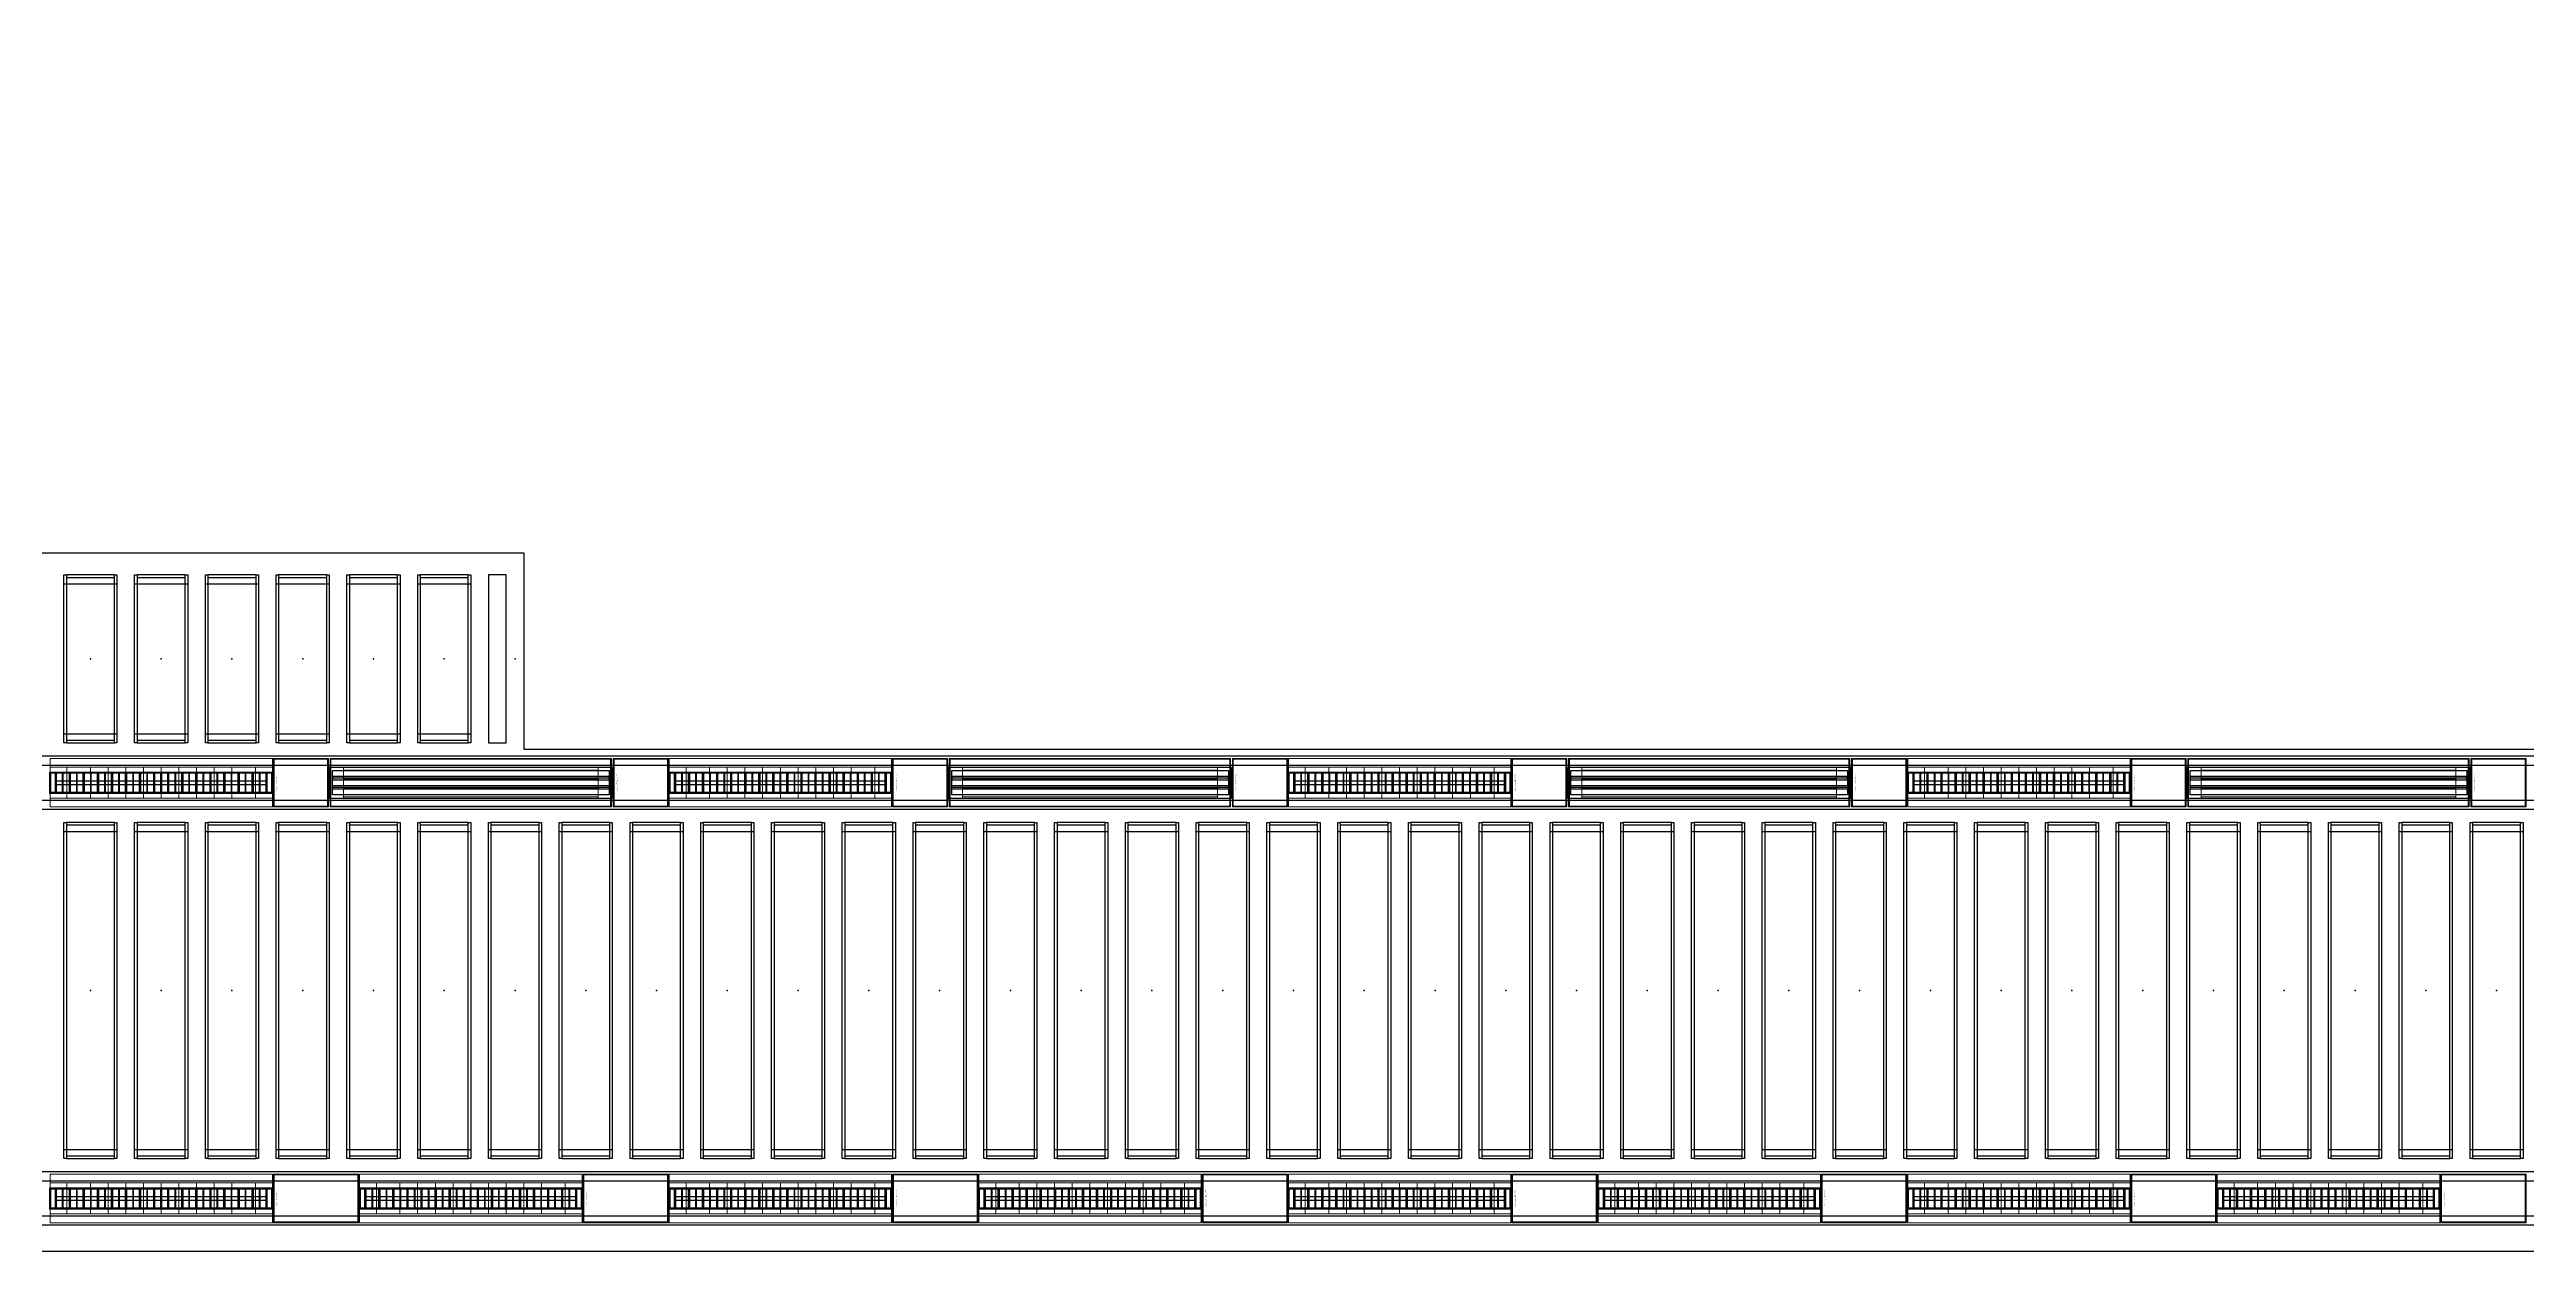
# Model space of a CAD drawing. Header units: millimetres. Extents: x 813027 to 1148939, y -931049 to -10.
# Drawn here: x 987509 to 1001509, y -914295 to -907500 of the extents above; entities that cross this region are included whole.
import ezdxf
from ezdxf.enums import TextEntityAlignment as Align

# ---------------------------------------------------------------- set-up
doc = ezdxf.new("R2010")
doc.units = ezdxf.units.MM
doc.linetypes.add('DPA_Hidden 50', pattern=[3, 2, -1])
for name, color, linetype in [('000 - WIPEOUT', 250, 'Continuous'), ('001 - ASCESSORIES', 1, 'Continuous'), ('A04_TUBE SERIES', 2, 'Continuous'), ('A11_ALU.SOLID SHEET', 7, 'Continuous')]:
    doc.layers.add(name, color=color, linetype=linetype)
doc.layers.add('A-GLAZ-CURT', color=2, linetype='Continuous', lineweight=9)

# ---------------------------------------------------------------- blocks, each defined once
blk = doc.blocks.new('*U485')
at = {"color": 1}
blk.add_wipeout([(628, -60), (-629, -60), (-629, 60), (628, 60)], dxfattribs=at).dxf.layer = '000 - WIPEOUT'
at = {"layer": '001 - ASCESSORIES', "color": 0}
blk.add_lwpolyline([(628, -60), (-629, -60), (-629, 60), (628, 60)], close=True, dxfattribs=at)
at = {"layer": '001 - ASCESSORIES'}
for points in [[(623, -55), (-624, -55), (-624, 55), (623, 55)], [(-593, -55), (-598, -55), (-598, 55), (-593, 55)], [(-559, -55), (-554, -55), (-554, 55), (-559, 55)], [(-514, -55), (-519, -55), (-519, 55), (-514, 55)], [(-479, -55), (-474, -55), (-474, 55), (-479, 55)], [(-435, -55), (-440, -55), (-440, 55), (-435, 55)], [(-400, -55), (-395, -55), (-395, 55), (-400, 55)], [(-355, -55), (-360, -55), (-360, 55), (-355, 55)], [(-320, -55), (-315, -55), (-315, 55), (-320, 55)], [(-276, -55), (-281, -55), (-281, 55), (-276, 55)], [(-241, -55), (-236, -55), (-236, 55), (-241, 55)], [(-196, -55), (-201, -55), (-201, 55), (-196, 55)], [(-161, -55), (-156, -55), (-156, 55), (-161, 55)], [(-117, -55), (-122, -55), (-122, 55), (-117, 55)], [(-82, -55), (-77, -55), (-77, 55), (-82, 55)], [(-37, -55), (-42, -55), (-42, 55), (-37, 55)], [(-3, -55), (3, -55), (3, 55), (-3, 55)], [(42, -55), (37, -55), (37, 55), (42, 55)], [(77, -55), (82, -55), (82, 55), (77, 55)], [(122, -55), (117, -55), (117, 55), (122, 55)], [(156, -55), (161, -55), (161, 55), (156, 55)], [(201, -55), (196, -55), (196, 55), (201, 55)], [(236, -55), (241, -55), (241, 55), (236, 55)], [(281, -55), (276, -55), (276, 55), (281, 55)], [(315, -55), (320, -55), (320, 55), (315, 55)], [(360, -55), (355, -55), (355, 55), (360, 55)], [(395, -55), (400, -55), (400, 55), (395, 55)], [(440, -55), (435, -55), (435, 55), (440, 55)], [(474, -55), (479, -55), (479, 55), (474, 55)], [(519, -55), (514, -55), (514, 55), (519, 55)], [(554, -55), (559, -55), (559, 55), (554, 55)], [(598, -55), (593, -55), (593, 55), (598, 55)]]:
    blk.add_lwpolyline(points, close=True, dxfattribs=at)
for points in [[(-593, 10), (-559, 10)], [(-554, 10), (-519, 10)], [(-514, 10), (-479, 10)], [(-474, 10), (-440, 10)], [(-435, 10), (-400, 10)], [(-395, 10), (-360, 10)], [(-355, 10), (-320, 10)], [(-315, 10), (-281, 10)], [(-276, 10), (-241, 10)], [(-236, 10), (-201, 10)], [(-196, 10), (-161, 10)], [(-156, 10), (-122, 10)], [(-117, 10), (-82, 10)], [(-77, 10), (-42, 10)], [(-37, 10), (-3, 10)], [(3, 10), (37, 10)], [(42, 10), (77, 10)], [(82, 10), (117, 10)], [(122, 10), (156, 10)], [(161, 10), (196, 10)], [(201, 10), (236, 10)], [(241, 10), (276, 10)], [(281, 10), (315, 10)], [(320, 10), (355, 10)], [(360, 10), (395, 10)], [(400, 10), (435, 10)], [(440, 10), (474, 10)], [(479, 10), (514, 10)], [(519, 10), (554, 10)], [(559, 10), (593, 10)], [(-593, -10), (-559, -10)], [(-554, -10), (-519, -10)], [(-514, -10), (-479, -10)], [(-474, -10), (-440, -10)], [(-435, -10), (-400, -10)], [(-395, -10), (-360, -10)], [(-355, -10), (-320, -10)], [(-315, -10), (-281, -10)], [(-276, -10), (-241, -10)], [(-236, -10), (-201, -10)], [(-196, -10), (-161, -10)], [(-156, -10), (-122, -10)], [(-117, -10), (-82, -10)], [(-77, -10), (-42, -10)], [(-37, -10), (-3, -10)], [(3, -10), (37, -10)], [(42, -10), (77, -10)], [(82, -10), (117, -10)], [(122, -10), (156, -10)], [(161, -10), (196, -10)], [(201, -10), (236, -10)], [(241, -10), (276, -10)], [(281, -10), (315, -10)], [(320, -10), (355, -10)], [(360, -10), (395, -10)], [(400, -10), (435, -10)], [(440, -10), (474, -10)], [(479, -10), (514, -10)], [(519, -10), (554, -10)], [(559, -10), (593, -10)]]:
    blk.add_lwpolyline(points, dxfattribs=at)
blk = doc.blocks.new('*U484')
at = {"layer": '001 - ASCESSORIES', "color": 0, "linetype": 'ByBlock'}
blk.add_lwpolyline([(800, 87), (-800, 87), (-800, -87), (800, -87)], close=True, dxfattribs=at)
at = {"layer": '001 - ASCESSORIES', "linetype": 'ByBlock'}
for points in [[(-782, 69), (782, 69), (782, -69), (-782, -69)], [(782, 36), (-782, 36), (-782, 16), (782, 16)], [(-782, -16), (782, -16), (782, -36), (-782, -36)]]:
    blk.add_lwpolyline(points, close=True, dxfattribs=at)
for points in [[(782, 26), (-782, 26)], [(-782, -26), (782, -26)]]:
    blk.add_lwpolyline(points, dxfattribs=at)
blk = doc.blocks.new('*U488')
at = {"layer": 'A11_ALU.SOLID SHEET', "color": 0}
blk.add_lwpolyline([(311.5, -98.8), (311.5, 98.8), (0, 98.8), (0, -98.8)], close=True, dxfattribs=at)
at = {"layer": 'Defpoints', "color": 250}
blk.add_point((0, 0), dxfattribs=at)
blk.add_text('AL.SHEET-HAT-TYPE-R', height=6, rotation=270, dxfattribs=at).set_placement((15, 0), align=Align.BOTTOM_CENTER)
blk = doc.blocks.new('*U493')
at = {"layer": 'A11_ALU.SOLID SHEET', "color": 0}
blk.add_lwpolyline([(483, -98.8), (483, 98.8), (0, 98.8), (0, -98.8)], close=True, dxfattribs=at)
at = {"layer": 'Defpoints', "color": 250}
blk.add_point((0, 0), dxfattribs=at)
blk.add_text('AL.SHEET-HAT-TYPE-R', height=6, rotation=270, dxfattribs=at).set_placement((15, 0), align=Align.BOTTOM_CENTER)
blk = doc.blocks.new('*U495')
blk.add_wipeout([(-25, 0), (25, 0), (25, 134900), (-25, 134900)]).dxf.layer = '000 - WIPEOUT'
at = {"layer": 'A04_TUBE SERIES', "color": 0}
blk.add_lwpolyline([(-25, 0), (25, 0), (25, 134900), (-25, 134900)], close=True, dxfattribs=at)
blk.add_attdef('EXTR.OVL-LENGTH_', (-25, -59), '', height=5)
blk = doc.blocks.new('*U492')
blk.add_wipeout([(-25, 0), (25, 0), (25, 134900), (-25, 134900)]).dxf.layer = '000 - WIPEOUT'
at = {"layer": 'A04_TUBE SERIES', "color": 0}
blk.add_lwpolyline([(-25, 0), (25, 0), (25, 134900), (-25, 134900)], close=True, dxfattribs=at)
blk.add_attdef('EXTR.OVL-LENGTH_', (-25, -59), '', height=5)
blk = doc.blocks.new('*U515')
for p, q in [((-900.3, -27750), (-900.3, -27450)), ((900, -27450), (900, -27750)), ((-900.3, -28150), (-900.3, -27850)), ((900, -27850), (900, -28150)), ((-900.3, -28550), (-900.3, -28250)), ((900, -28250), (900, -28550)), ((-900.3, -28950), (-900.3, -28650)), ((900, -28650), (900, -28950)), ((-900.3, -29350), (-900.3, -29050)), ((900, -29050), (900, -29350)), ((-900.3, -29750), (-900.3, -29450)), ((900, -29450), (900, -29750)), ((-900.3, -30150), (-900.3, -29850)), ((900, -29850), (900, -30150)), ((-900.3, -30550), (-900.3, -30250)), ((900, -30250), (900, -30550)), ((-900.3, -30950), (-900.3, -30650)), ((900, -30650), (900, -30950)), ((-900.3, -31350), (-900.3, -31050)), ((900, -31050), (900, -31350)), ((-900.3, -31750), (-900.3, -31450)), ((900, -31450), (900, -31750)), ((-900.3, -32150), (-900.3, -31850)), ((900, -31850), (900, -32150)), ((-900.3, -32550), (-900.3, -32250)), ((900, -32250), (900, -32550)), ((-900.3, -32950), (-900.3, -32650)), ((900, -32650), (900, -32950)), ((-900.3, -33350), (-900.3, -33050)), ((900, -33050), (900, -33350)), ((-900.3, -33750), (-900.3, -33450)), ((900, -33450), (900, -33750)), ((-900.3, -34150), (-900.3, -33850)), ((900, -33850), (900, -34150)), ((-900.3, -34550), (-900.3, -34250)), ((900, -34250), (900, -34550)), ((-900.3, -34950), (-900.3, -34650)), ((900, -34650), (900, -34950)), ((-900.3, -35350), (-900.3, -35050)), ((900, -35050), (900, -35350)), ((-900.3, -35750), (-900.3, -35450)), ((900, -35450), (900, -35750)), ((-900.3, -36150), (-900.3, -35850)), ((900, -35850), (900, -36150)), ((-900.3, -36550), (-900.3, -36250)), ((900, -36250), (900, -36550)), ((-900.3, -36950), (-900.3, -36650)), ((900, -36650), (900, -36950)), ((-900.3, -37350), (-900.3, -37050)), ((900, -37050), (900, -37350)), ((-900.3, -37750), (-900.3, -37450)), ((900, -37450), (900, -37750)), ((-900.3, -38150), (-900.3, -37850)), ((900, -37850), (900, -38150)), ((-900.3, -38550), (-900.3, -38250)), ((900, -38250), (900, -38550)), ((-900.3, -38950), (-900.3, -38650)), ((900, -38650), (900, -38950)), ((-900.3, -39350), (-900.3, -39050)), ((900, -39050), (900, -39350)), ((-900.3, -39750), (-900.3, -39450)), ((900, -39450), (900, -39750)), ((-900.3, -40150), (-900.3, -39850)), ((900, -39850), (900, -40150)), ((-900.3, -40550), (-900.3, -40250)), ((900, -40250), (900, -40550)), ((-900.3, -40950), (-900.3, -40650)), ((900, -40650), (900, -40950)), ((-900.3, -41350), (-900.3, -41050)), ((900, -41050), (900, -41350))]:
    blk.add_line(p, q)
for p in [(0, -27600), (0, -28000), (0, -28400), (0, -28800), (0, -29200), (0, -29600), (0, -30000), (0, -30400), (0, -30800), (0, -31200), (0, -31600), (0, -32000), (0, -32400), (0, -32800), (0, -33200), (0, -33600), (0, -34000), (0, -34400), (0, -34800), (0, -35200), (0, -35600), (0, -36000), (0, -36400), (0, -36800), (0, -37200), (0, -37600), (0, -38000), (0, -38400), (0, -38800), (0, -39200), (0, -39600), (0, -40000), (0, -40400), (0, -40800), (0, -41200)]:
    blk.add_point(p)
at = {"layer": 'A11_ALU.SOLID SHEET', "color": 0}
for points in [[(-950, -27450), (950, -27450), (950, -27464), (-950, -27464)], [(-950, -27736), (-936, -27736), (-936, -27464), (-950, -27464)], [(950, -27464), (936, -27464), (936, -27736), (950, -27736)], [(-950, -27736), (950, -27736), (950, -27750), (-950, -27750)], [(-950, -27850), (950, -27850), (950, -27864), (-950, -27864)], [(-950, -28136), (-936, -28136), (-936, -27864), (-950, -27864)], [(950, -27864), (936, -27864), (936, -28136), (950, -28136)], [(-950, -28136), (950, -28136), (950, -28150), (-950, -28150)], [(-950, -28250), (950, -28250), (950, -28264), (-950, -28264)], [(-950, -28536), (-936, -28536), (-936, -28264), (-950, -28264)], [(950, -28264), (936, -28264), (936, -28536), (950, -28536)], [(-950, -28536), (950, -28536), (950, -28550), (-950, -28550)], [(-950, -28650), (950, -28650), (950, -28664), (-950, -28664)], [(-950, -28936), (-936, -28936), (-936, -28664), (-950, -28664)], [(950, -28664), (936, -28664), (936, -28936), (950, -28936)], [(-950, -28936), (950, -28936), (950, -28950), (-950, -28950)], [(-950, -29050), (950, -29050), (950, -29064), (-950, -29064)], [(-950, -29336), (-936, -29336), (-936, -29064), (-950, -29064)], [(950, -29064), (936, -29064), (936, -29336), (950, -29336)], [(-950, -29336), (950, -29336), (950, -29350), (-950, -29350)], [(-950, -29450), (950, -29450), (950, -29464), (-950, -29464)], [(-950, -29736), (-936, -29736), (-936, -29464), (-950, -29464)], [(950, -29464), (936, -29464), (936, -29736), (950, -29736)], [(-950, -29736), (950, -29736), (950, -29750), (-950, -29750)], [(-950, -29850), (950, -29850), (950, -29864), (-950, -29864)], [(-950, -30136), (-936, -30136), (-936, -29864), (-950, -29864)], [(950, -29864), (936, -29864), (936, -30136), (950, -30136)], [(-950, -30136), (950, -30136), (950, -30150), (-950, -30150)], [(-950, -30250), (950, -30250), (950, -30264), (-950, -30264)], [(-950, -30536), (-936, -30536), (-936, -30264), (-950, -30264)], [(950, -30264), (936, -30264), (936, -30536), (950, -30536)], [(-950, -30536), (950, -30536), (950, -30550), (-950, -30550)], [(-950, -30650), (950, -30650), (950, -30664), (-950, -30664)], [(-950, -30936), (-936, -30936), (-936, -30664), (-950, -30664)], [(950, -30664), (936, -30664), (936, -30936), (950, -30936)], [(-950, -30936), (950, -30936), (950, -30950), (-950, -30950)], [(-950, -31050), (950, -31050), (950, -31064), (-950, -31064)], [(-950, -31336), (-936, -31336), (-936, -31064), (-950, -31064)], [(950, -31064), (936, -31064), (936, -31336), (950, -31336)], [(-950, -31336), (950, -31336), (950, -31350), (-950, -31350)], [(-950, -31450), (950, -31450), (950, -31464), (-950, -31464)], [(-950, -31736), (-936, -31736), (-936, -31464), (-950, -31464)], [(950, -31464), (936, -31464), (936, -31736), (950, -31736)], [(-950, -31736), (950, -31736), (950, -31750), (-950, -31750)], [(-950, -31850), (950, -31850), (950, -31864), (-950, -31864)], [(-950, -32136), (-936, -32136), (-936, -31864), (-950, -31864)], [(950, -31864), (936, -31864), (936, -32136), (950, -32136)], [(-950, -32136), (950, -32136), (950, -32150), (-950, -32150)], [(-950, -32250), (950, -32250), (950, -32264), (-950, -32264)], [(-950, -32536), (-936, -32536), (-936, -32264), (-950, -32264)], [(950, -32264), (936, -32264), (936, -32536), (950, -32536)], [(-950, -32536), (950, -32536), (950, -32550), (-950, -32550)], [(-950, -32650), (950, -32650), (950, -32664), (-950, -32664)], [(-950, -32936), (-936, -32936), (-936, -32664), (-950, -32664)], [(950, -32664), (936, -32664), (936, -32936), (950, -32936)], [(-950, -32936), (950, -32936), (950, -32950), (-950, -32950)], [(-950, -33050), (950, -33050), (950, -33064), (-950, -33064)], [(-950, -33336), (-936, -33336), (-936, -33064), (-950, -33064)], [(950, -33064), (936, -33064), (936, -33336), (950, -33336)], [(-950, -33336), (950, -33336), (950, -33350), (-950, -33350)], [(-950, -33450), (950, -33450), (950, -33464), (-950, -33464)], [(-950, -33736), (-936, -33736), (-936, -33464), (-950, -33464)], [(950, -33464), (936, -33464), (936, -33736), (950, -33736)], [(-950, -33736), (950, -33736), (950, -33750), (-950, -33750)], [(-950, -33850), (950, -33850), (950, -33864), (-950, -33864)], [(-950, -34136), (-936, -34136), (-936, -33864), (-950, -33864)], [(950, -33864), (936, -33864), (936, -34136), (950, -34136)], [(-950, -34136), (950, -34136), (950, -34150), (-950, -34150)], [(-950, -34250), (950, -34250), (950, -34264), (-950, -34264)], [(-950, -34536), (-936, -34536), (-936, -34264), (-950, -34264)], [(950, -34264), (936, -34264), (936, -34536), (950, -34536)], [(-950, -34536), (950, -34536), (950, -34550), (-950, -34550)], [(-950, -34650), (950, -34650), (950, -34664), (-950, -34664)], [(-950, -34936), (-936, -34936), (-936, -34664), (-950, -34664)], [(950, -34664), (936, -34664), (936, -34936), (950, -34936)], [(-950, -34936), (950, -34936), (950, -34950), (-950, -34950)], [(-950, -35050), (950, -35050), (950, -35064), (-950, -35064)], [(-950, -35336), (-936, -35336), (-936, -35064), (-950, -35064)], [(950, -35064), (936, -35064), (936, -35336), (950, -35336)], [(-950, -35336), (950, -35336), (950, -35350), (-950, -35350)], [(-950, -35450), (950, -35450), (950, -35464), (-950, -35464)], [(-950, -35736), (-936, -35736), (-936, -35464), (-950, -35464)], [(950, -35464), (936, -35464), (936, -35736), (950, -35736)], [(-950, -35736), (950, -35736), (950, -35750), (-950, -35750)], [(-950, -35850), (950, -35850), (950, -35864), (-950, -35864)], [(-950, -36136), (-936, -36136), (-936, -35864), (-950, -35864)], [(950, -35864), (936, -35864), (936, -36136), (950, -36136)], [(-950, -36136), (950, -36136), (950, -36150), (-950, -36150)], [(-950, -36250), (950, -36250), (950, -36264), (-950, -36264)], [(-950, -36536), (-936, -36536), (-936, -36264), (-950, -36264)], [(950, -36264), (936, -36264), (936, -36536), (950, -36536)], [(-950, -36536), (950, -36536), (950, -36550), (-950, -36550)], [(-950, -36650), (950, -36650), (950, -36664), (-950, -36664)], [(-950, -36936), (-936, -36936), (-936, -36664), (-950, -36664)], [(950, -36664), (936, -36664), (936, -36936), (950, -36936)], [(-950, -36936), (950, -36936), (950, -36950), (-950, -36950)], [(-950, -37050), (950, -37050), (950, -37064), (-950, -37064)], [(-950, -37336), (-936, -37336), (-936, -37064), (-950, -37064)], [(950, -37064), (936, -37064), (936, -37336), (950, -37336)], [(-950, -37336), (950, -37336), (950, -37350), (-950, -37350)], [(-950, -37450), (950, -37450), (950, -37464), (-950, -37464)], [(-950, -37736), (-936, -37736), (-936, -37464), (-950, -37464)], [(950, -37464), (936, -37464), (936, -37736), (950, -37736)], [(-950, -37736), (950, -37736), (950, -37750), (-950, -37750)], [(-950, -37850), (950, -37850), (950, -37864), (-950, -37864)], [(-950, -38136), (-936, -38136), (-936, -37864), (-950, -37864)], [(950, -37864), (936, -37864), (936, -38136), (950, -38136)], [(-950, -38136), (950, -38136), (950, -38150), (-950, -38150)], [(-950, -38250), (950, -38250), (950, -38264), (-950, -38264)], [(-950, -38536), (-936, -38536), (-936, -38264), (-950, -38264)], [(950, -38264), (936, -38264), (936, -38536), (950, -38536)], [(-950, -38536), (950, -38536), (950, -38550), (-950, -38550)], [(-950, -38650), (950, -38650), (950, -38664), (-950, -38664)], [(-950, -38936), (-936, -38936), (-936, -38664), (-950, -38664)], [(950, -38664), (936, -38664), (936, -38936), (950, -38936)], [(-950, -38936), (950, -38936), (950, -38950), (-950, -38950)], [(-950, -39050), (950, -39050), (950, -39064), (-950, -39064)], [(-950, -39336), (-936, -39336), (-936, -39064), (-950, -39064)], [(950, -39064), (936, -39064), (936, -39336), (950, -39336)], [(-950, -39336), (950, -39336), (950, -39350), (-950, -39350)], [(-950, -39450), (950, -39450), (950, -39464), (-950, -39464)], [(-950, -39736), (-936, -39736), (-936, -39464), (-950, -39464)], [(950, -39464), (936, -39464), (936, -39736), (950, -39736)], [(-950, -39736), (950, -39736), (950, -39750), (-950, -39750)], [(-950, -39850), (950, -39850), (950, -39864), (-950, -39864)], [(-950, -40136), (-936, -40136), (-936, -39864), (-950, -39864)], [(950, -39864), (936, -39864), (936, -40136), (950, -40136)], [(-950, -40136), (950, -40136), (950, -40150), (-950, -40150)], [(-950, -40250), (950, -40250), (950, -40264), (-950, -40264)], [(-950, -40536), (-936, -40536), (-936, -40264), (-950, -40264)], [(950, -40264), (936, -40264), (936, -40536), (950, -40536)], [(-950, -40536), (950, -40536), (950, -40550), (-950, -40550)], [(-950, -40650), (950, -40650), (950, -40664), (-950, -40664)], [(-950, -40936), (-936, -40936), (-936, -40664), (-950, -40664)], [(950, -40664), (936, -40664), (936, -40936), (950, -40936)], [(-950, -40936), (950, -40936), (950, -40950), (-950, -40950)], [(-950, -41050), (950, -41050), (950, -41064), (-950, -41064)], [(-950, -41336), (-936, -41336), (-936, -41064), (-950, -41064)], [(950, -41064), (936, -41064), (936, -41336), (950, -41336)], [(-950, -41336), (950, -41336), (950, -41350), (-950, -41350)]]:
    blk.add_lwpolyline(points, close=True, dxfattribs=at)
blk = doc.blocks.new('*U565')
for p, q in [((-425.3, -9950), (-425.3, -9650)), ((425, -9650), (425, -9950)), ((-425.3, -10350), (-425.3, -10050)), ((425, -10050), (425, -10350)), ((-425.3, -10750), (-425.3, -10450)), ((425, -10450), (425, -10750)), ((-425.3, -11150), (-425.3, -10850)), ((425, -10850), (425, -11150)), ((-425.3, -11550), (-425.3, -11250)), ((425, -11250), (425, -11550)), ((-425.3, -11950), (-425.3, -11650)), ((425, -11650), (425, -11950))]:
    blk.add_line(p, q)
for p in [(0, -9800), (0, -10200), (0, -10600), (0, -11000), (0, -11400), (0, -11800)]:
    blk.add_point(p)
at = {"layer": 'A11_ALU.SOLID SHEET', "color": 0}
for points in [[(-475, -9650), (475, -9650), (475, -9664), (-475, -9664)], [(-475, -9936), (-461, -9936), (-461, -9664), (-475, -9664)], [(475, -9664), (461, -9664), (461, -9936), (475, -9936)], [(-475, -9936), (475, -9936), (475, -9950), (-475, -9950)], [(-475, -10050), (475, -10050), (475, -10064), (-475, -10064)], [(-475, -10336), (-461, -10336), (-461, -10064), (-475, -10064)], [(475, -10064), (461, -10064), (461, -10336), (475, -10336)], [(-475, -10336), (475, -10336), (475, -10350), (-475, -10350)], [(-475, -10450), (475, -10450), (475, -10464), (-475, -10464)], [(-475, -10736), (-461, -10736), (-461, -10464), (-475, -10464)], [(475, -10464), (461, -10464), (461, -10736), (475, -10736)], [(-475, -10736), (475, -10736), (475, -10750), (-475, -10750)], [(-475, -10850), (475, -10850), (475, -10864), (-475, -10864)], [(-475, -11136), (-461, -11136), (-461, -10864), (-475, -10864)], [(475, -10864), (461, -10864), (461, -11136), (475, -11136)], [(-475, -11136), (475, -11136), (475, -11150), (-475, -11150)], [(-475, -11250), (475, -11250), (475, -11264), (-475, -11264)], [(-475, -11536), (-461, -11536), (-461, -11264), (-475, -11264)], [(475, -11264), (461, -11264), (461, -11536), (475, -11536)], [(-475, -11536), (475, -11536), (475, -11550), (-475, -11550)], [(-475, -11650), (475, -11650), (475, -11664), (-475, -11664)], [(-475, -11936), (-461, -11936), (-461, -11664), (-475, -11664)], [(475, -11664), (461, -11664), (461, -11936), (475, -11936)], [(-475, -11936), (475, -11936), (475, -11950), (-475, -11950)]]:
    blk.add_lwpolyline(points, close=True, dxfattribs=at)
blk = doc.blocks.new('*U569')
blk.add_point((0, 0))
blk.add_wipeout([(475, 250), (475, 350), (-475, 350), (-475, 250)]).dxf.layer = '000 - WIPEOUT'
blk.add_point((0, 400))
at = {"layer": 'A11_ALU.SOLID SHEET', "color": 0}
blk.add_lwpolyline([(475, 250), (475, 350), (-475, 350), (-475, 250)], close=True, dxfattribs=at)
blk = doc.blocks.new('C-2-PP21-AR-4160-01-B_20250829-084416_NEWCL')
blk.add_lwpolyline([(-92235, -6455), (-84190, -6455), (-84190, -5820), (-81330, -5820), (-81330, -5345), (-56900, -5345), (-56900, -6455), (-41740, -6455), (-41740, -2500), (-29350, -2500), (-29350, -5482), (-19750, -5482), (-19750, -5480), (-19400, -5480), (-19400, -7995), (-19350, -7995), (-19350, -9295), (-154550, -9295)])
at = {"rotation": 90}
for name, p in [('*U565', (-69150, -5945)), ('*U515', (-86950, -7820))]:
    blk.add_blockref(name, p, dxfattribs=at)
for name, p in [('*U488', (-58316, -6645)), ('*U484', (-57200, -6645)), ('*U488', (-54816, -6645)), ('*U484', (-53700, -6645)), ('*U488', (-51316, -6645)), ('*U484', (-50200, -6645)), ('*U488', (-47816, -6645)), ('*U484', (-46700, -6645)), ('*U488', (-45895, -6645)), ('*U493', (-58316, -8995)), ('*U493', (-47816, -8995))]:
    blk.add_blockref(name, p)
for p in [(-58950, -6645), (-55450, -6645), (-51950, -6645), (-48450, -6645), (-58950, -8995), (-48450, -8995), (-46700, -8995)]:
    blk.add_blockref('*U485', p)
at = {"layer": 'A11_ALU.SOLID SHEET', "color": 2, "rotation": 270}
blk.add_blockref('*U569', (-57350, -5945), dxfattribs=at)
for name, p in [('*U488', (-56395, -6645)), ('*U488', (-52895, -6645)), ('*U488', (-49395, -6645)), ('*U493', (-49566, -8995)), ('*U493', (-46066, -8995))]:
    blk.add_blockref(name, p)
at = {"rotation": 270}
for p in [(-154400, -6520), (-154400, -6770)]:
    blk.add_blockref('*U492', p, dxfattribs=at)
blk.add_blockref('*U485', (-50200, -8995))
blk.add_blockref('*U493', (-51316, -8995))
blk.add_blockref('*U485', (-51950, -8995))
blk.add_blockref('*U493', (-53066, -8995))
blk.add_blockref('*U485', (-53700, -8995))
blk.add_blockref('*U493', (-54816, -8995))
blk.add_blockref('*U485', (-55450, -8995))
blk.add_blockref('*U493', (-56566, -8995))
blk.add_blockref('*U485', (-57200, -8995))
for p in [(-154400, -8870), (-154400, -9120)]:
    blk.add_blockref('*U495', p, dxfattribs=at)
blk = doc.blocks.new('DPA_CP_Metal Ceiling Luminaire1 - Linear Luminaire 2-14739897-4160 - LOWER PLATFORM LEVEL - REFLECTED CEILING GENERAL PLAN')
at = {"layer": 'A-GLAZ-CURT'}
for p, q in [((901768, -114474), (901768, -114199)), ((901768, -114199), (903025, -114199)), ((901768, -114199), (901768, -114474)), ((903025, -114199), (901768, -114199)), ((901768, -114199), (903025, -114199)), ((903025, -114199), (903025, -114474)), ((903025, -114474), (903025, -114199)), ((901768, -114249), (901768, -114474)), ((901768, -114249), (903025, -114249)), ((903025, -114249), (903025, -114474)), ((901768, -114424), (903025, -114424)), ((903025, -114474), (901768, -114474)), ((903025, -114474), (901768, -114474)), ((901768, -114474), (903025, -114474))]:
    blk.add_line(p, q, dxfattribs=at)
at = {"layer": 'A-GLAZ-CURT', "linetype": 'DPA_Hidden 50'}
for p, q in [((901863, -114249), (901863, -114424)), ((901996, -114249), (901996, -114424)), ((902096, -114249), (902096, -114424)), ((902196, -114249), (902196, -114424)), ((902296, -114249), (902296, -114424)), ((902396, -114249), (902396, -114424)), ((902496, -114249), (902496, -114424)), ((902596, -114249), (902596, -114424)), ((902696, -114249), (902696, -114424)), ((902796, -114249), (902796, -114424)), ((902930, -114249), (902930, -114424))]:
    blk.add_line(p, q, dxfattribs=at)
blk = doc.blocks.new('DPA_CP_Metal Ceiling Panel - Horizontal with Gap-20306943-4160 - LOWER PLATFORM LEVEL - REFLECTED CEILING GENERAL PLAN')
at = {"layer": 'A-GLAZ-CURT'}
for p, q in [((910030, -114474), (910030, -114199)), ((910030, -114199), (910513, -114199)), ((910030, -114474), (910030, -114199)), ((910030, -114199), (910513, -114199)), ((910513, -114199), (910030, -114199)), ((910030, -114199), (910030, -114474)), ((910513, -114199), (910030, -114199)), ((910030, -114199), (910030, -114474)), ((910030, -114474), (910030, -114199)), ((910030, -114199), (910513, -114199)), ((910035, -114469), (910035, -114204)), ((910035, -114204), (910508, -114204)), ((910508, -114204), (910508, -114469)), ((910513, -114474), (910513, -114199)), ((910513, -114199), (910513, -114474)), ((910513, -114474), (910513, -114199)), ((910513, -114474), (910513, -114199)), ((910513, -114199), (910513, -114474)), ((910030, -114474), (910513, -114474)), ((910513, -114474), (910030, -114474)), ((910030, -114474), (910513, -114474)), ((910030, -114474), (910513, -114474)), ((910513, -114474), (910030, -114474)), ((910035, -114469), (910508, -114469))]:
    blk.add_line(p, q, dxfattribs=at)
blk = doc.blocks.new('DPA_CP_Metal Ceiling Air Supply - Linear Diffuser Air Supply-14762131-4160 - LOWER PLATFORM LEVEL - REFLECTED CEILING GENERAL PLAN')
at = {"layer": 'A-GLAZ-CURT'}
h = blk.add_hatch(dxfattribs=at)
h.set_pattern_fill('FP_13', color=256, style=0, pattern_type=2)
h.set_pattern_definition([(180, (909396.33, -109824.28), (6e-15, 50), [])])
h.paths.add_polyline_path([(908676, -109874), (910116, -109874), (910116, -109699), (908676, -109699)])
for p, q in [((908601, -109924), (908601, -109649)), ((908601, -109649), (910191, -109649)), ((908601, -109924), (908601, -109649)), ((908601, -109649), (910191, -109649)), ((910191, -109649), (908601, -109649)), ((908601, -109649), (908601, -109924)), ((910191, -109649), (908601, -109649)), ((908601, -109649), (908601, -109924)), ((908601, -109924), (908601, -109649)), ((908601, -109649), (910191, -109649)), ((908606, -109919), (908606, -109654)), ((908606, -109654), (910186, -109654)), ((910116, -109699), (908676, -109699)), ((908676, -109699), (908676, -109874)), ((908676, -109874), (908676, -109699)), ((908676, -109699), (910116, -109699)), ((908676, -109874), (908676, -109699)), ((908676, -109699), (910116, -109699)), ((910116, -109699), (908676, -109699)), ((908676, -109699), (908676, -109874)), ((910116, -109874), (910116, -109699)), ((910116, -109699), (910116, -109874)), ((910116, -109699), (910116, -109874)), ((910116, -109874), (910116, -109699)), ((910186, -109654), (910186, -109919)), ((910191, -109924), (910191, -109649)), ((910191, -109649), (910191, -109924)), ((910191, -109924), (910191, -109649)), ((910191, -109924), (910191, -109649)), ((910191, -109649), (910191, -109924)), ((908676, -109874), (910116, -109874)), ((910116, -109874), (908676, -109874)), ((910116, -109874), (908676, -109874)), ((908676, -109874), (910116, -109874)), ((908601, -109924), (910191, -109924)), ((910191, -109924), (908601, -109924)), ((908601, -109924), (910191, -109924)), ((908601, -109924), (910191, -109924)), ((910191, -109924), (908601, -109924)), ((908606, -109919), (910186, -109919))]:
    blk.add_line(p, q, dxfattribs=at)
blk = doc.blocks.new('DPA_CP_Metal Ceiling Panel - Horizontal with Gap-20308794-4160 - LOWER PLATFORM LEVEL - REFLECTED CEILING GENERAL PLAN')
at = {"layer": 'A-GLAZ-CURT'}
for p, q in [((910201, -109924), (910201, -109649)), ((910201, -109649), (910513, -109649)), ((910201, -109924), (910201, -109649)), ((910201, -109649), (910513, -109649)), ((910513, -109649), (910201, -109649)), ((910201, -109649), (910201, -109924)), ((910513, -109649), (910201, -109649)), ((910201, -109649), (910201, -109924)), ((910201, -109924), (910201, -109649)), ((910201, -109649), (910513, -109649)), ((910206, -109919), (910206, -109654)), ((910206, -109654), (910508, -109654)), ((910508, -109654), (910508, -109919)), ((910513, -109924), (910513, -109649)), ((910513, -109649), (910513, -109924)), ((910513, -109924), (910513, -109649)), ((910513, -109924), (910513, -109649)), ((910513, -109649), (910513, -109924)), ((910201, -109924), (910513, -109924)), ((910513, -109924), (910201, -109924)), ((910201, -109924), (910513, -109924)), ((910201, -109924), (910513, -109924)), ((910513, -109924), (910201, -109924)), ((910206, -109919), (910508, -109919))]:
    blk.add_line(p, q, dxfattribs=at)

msp = doc.modelspace()

# ---------------------------------------------------------------- block references
msp.add_blockref('C-2-PP21-AR-4160-01-B_20250829-084416_NEWCL', (1047090, -905000))

# ---------------------------------------------------------------- next in the draw order: block references
at = {"layer": 'A-GLAZ-CURT'}
for name, p in [('DPA_CP_Metal Ceiling Luminaire1 - Linear Luminaire 2-14739897-4160 - LOWER PLATFORM LEVEL - REFLECTED CEILING GENERAL PLAN', (85743.7, -797308.2)), ('DPA_CP_Metal Ceiling Panel - Horizontal with Gap-20308794-4160 - LOWER PLATFORM LEVEL - REFLECTED CEILING GENERAL PLAN', (78572.2, -801858.2)), ('DPA_CP_Metal Ceiling Air Supply - Linear Diffuser Air Supply-14762131-4160 - LOWER PLATFORM LEVEL - REFLECTED CEILING GENERAL PLAN', (80493.7, -801858.2)), ('DPA_CP_Metal Ceiling Panel - Horizontal with Gap-20308794-4160 - LOWER PLATFORM LEVEL - REFLECTED CEILING GENERAL PLAN', (80493.7, -801858.2)), ('DPA_CP_Metal Ceiling Luminaire1 - Linear Luminaire 2-14739897-4160 - LOWER PLATFORM LEVEL - REFLECTED CEILING GENERAL PLAN', (89243.7, -797308.2)), ('DPA_CP_Metal Ceiling Panel - Horizontal with Gap-20308794-4160 - LOWER PLATFORM LEVEL - REFLECTED CEILING GENERAL PLAN', (82072.2, -801858.2)), ('DPA_CP_Metal Ceiling Air Supply - Linear Diffuser Air Supply-14762131-4160 - LOWER PLATFORM LEVEL - REFLECTED CEILING GENERAL PLAN', (83993.7, -801858.2)), ('DPA_CP_Metal Ceiling Panel - Horizontal with Gap-20308794-4160 - LOWER PLATFORM LEVEL - REFLECTED CEILING GENERAL PLAN', (83993.7, -801858.2)), ('DPA_CP_Metal Ceiling Luminaire1 - Linear Luminaire 2-14739897-4160 - LOWER PLATFORM LEVEL - REFLECTED CEILING GENERAL PLAN', (92743.7, -797308.2)), ('DPA_CP_Metal Ceiling Panel - Horizontal with Gap-20308794-4160 - LOWER PLATFORM LEVEL - REFLECTED CEILING GENERAL PLAN', (85572.2, -801858.2)), ('DPA_CP_Metal Ceiling Air Supply - Linear Diffuser Air Supply-14762131-4160 - LOWER PLATFORM LEVEL - REFLECTED CEILING GENERAL PLAN', (87493.7, -801858.2)), ('DPA_CP_Metal Ceiling Panel - Horizontal with Gap-20308794-4160 - LOWER PLATFORM LEVEL - REFLECTED CEILING GENERAL PLAN', (87493.7, -801858.2)), ('DPA_CP_Metal Ceiling Luminaire1 - Linear Luminaire 2-14739897-4160 - LOWER PLATFORM LEVEL - REFLECTED CEILING GENERAL PLAN', (96243.7, -797308.2)), ('DPA_CP_Metal Ceiling Panel - Horizontal with Gap-20308794-4160 - LOWER PLATFORM LEVEL - REFLECTED CEILING GENERAL PLAN', (89072.2, -801858.2)), ('DPA_CP_Metal Ceiling Air Supply - Linear Diffuser Air Supply-14762131-4160 - LOWER PLATFORM LEVEL - REFLECTED CEILING GENERAL PLAN', (90993.7, -801858.2)), ('DPA_CP_Metal Ceiling Panel - Horizontal with Gap-20308794-4160 - LOWER PLATFORM LEVEL - REFLECTED CEILING GENERAL PLAN', (90993.7, -801858.2)), ('DPA_CP_Metal Ceiling Luminaire1 - Linear Luminaire 2-14739897-4160 - LOWER PLATFORM LEVEL - REFLECTED CEILING GENERAL PLAN', (85743.7, -799658.2)), ('DPA_CP_Metal Ceiling Panel - Horizontal with Gap-20306943-4160 - LOWER PLATFORM LEVEL - REFLECTED CEILING GENERAL PLAN', (78743.7, -799658.2)), ('DPA_CP_Metal Ceiling Luminaire1 - Linear Luminaire 2-14739897-4160 - LOWER PLATFORM LEVEL - REFLECTED CEILING GENERAL PLAN', (87493.7, -799658.2)), ('DPA_CP_Metal Ceiling Panel - Horizontal with Gap-20306943-4160 - LOWER PLATFORM LEVEL - REFLECTED CEILING GENERAL PLAN', (80493.7, -799658.2)), ('DPA_CP_Metal Ceiling Luminaire1 - Linear Luminaire 2-14739897-4160 - LOWER PLATFORM LEVEL - REFLECTED CEILING GENERAL PLAN', (89243.7, -799658.2)), ('DPA_CP_Metal Ceiling Panel - Horizontal with Gap-20306943-4160 - LOWER PLATFORM LEVEL - REFLECTED CEILING GENERAL PLAN', (82243.7, -799658.2)), ('DPA_CP_Metal Ceiling Luminaire1 - Linear Luminaire 2-14739897-4160 - LOWER PLATFORM LEVEL - REFLECTED CEILING GENERAL PLAN', (90993.7, -799658.2)), ('DPA_CP_Metal Ceiling Panel - Horizontal with Gap-20306943-4160 - LOWER PLATFORM LEVEL - REFLECTED CEILING GENERAL PLAN', (83993.7, -799658.2)), ('DPA_CP_Metal Ceiling Luminaire1 - Linear Luminaire 2-14739897-4160 - LOWER PLATFORM LEVEL - REFLECTED CEILING GENERAL PLAN', (92743.7, -799658.2)), ('DPA_CP_Metal Ceiling Panel - Horizontal with Gap-20306943-4160 - LOWER PLATFORM LEVEL - REFLECTED CEILING GENERAL PLAN', (85743.7, -799658.2)), ('DPA_CP_Metal Ceiling Luminaire1 - Linear Luminaire 2-14739897-4160 - LOWER PLATFORM LEVEL - REFLECTED CEILING GENERAL PLAN', (94493.7, -799658.2)), ('DPA_CP_Metal Ceiling Panel - Horizontal with Gap-20306943-4160 - LOWER PLATFORM LEVEL - REFLECTED CEILING GENERAL PLAN', (87493.7, -799658.2)), ('DPA_CP_Metal Ceiling Luminaire1 - Linear Luminaire 2-14739897-4160 - LOWER PLATFORM LEVEL - REFLECTED CEILING GENERAL PLAN', (96243.7, -799658.2)), ('DPA_CP_Metal Ceiling Panel - Horizontal with Gap-20306943-4160 - LOWER PLATFORM LEVEL - REFLECTED CEILING GENERAL PLAN', (89243.7, -799658.2)), ('DPA_CP_Metal Ceiling Luminaire1 - Linear Luminaire 2-14739897-4160 - LOWER PLATFORM LEVEL - REFLECTED CEILING GENERAL PLAN', (97993.7, -799658.2)), ('DPA_CP_Metal Ceiling Panel - Horizontal with Gap-20306943-4160 - LOWER PLATFORM LEVEL - REFLECTED CEILING GENERAL PLAN', (90993.7, -799658.2))]:
    msp.add_blockref(name, p, dxfattribs=at)

doc.saveas('drawing.dxf')
